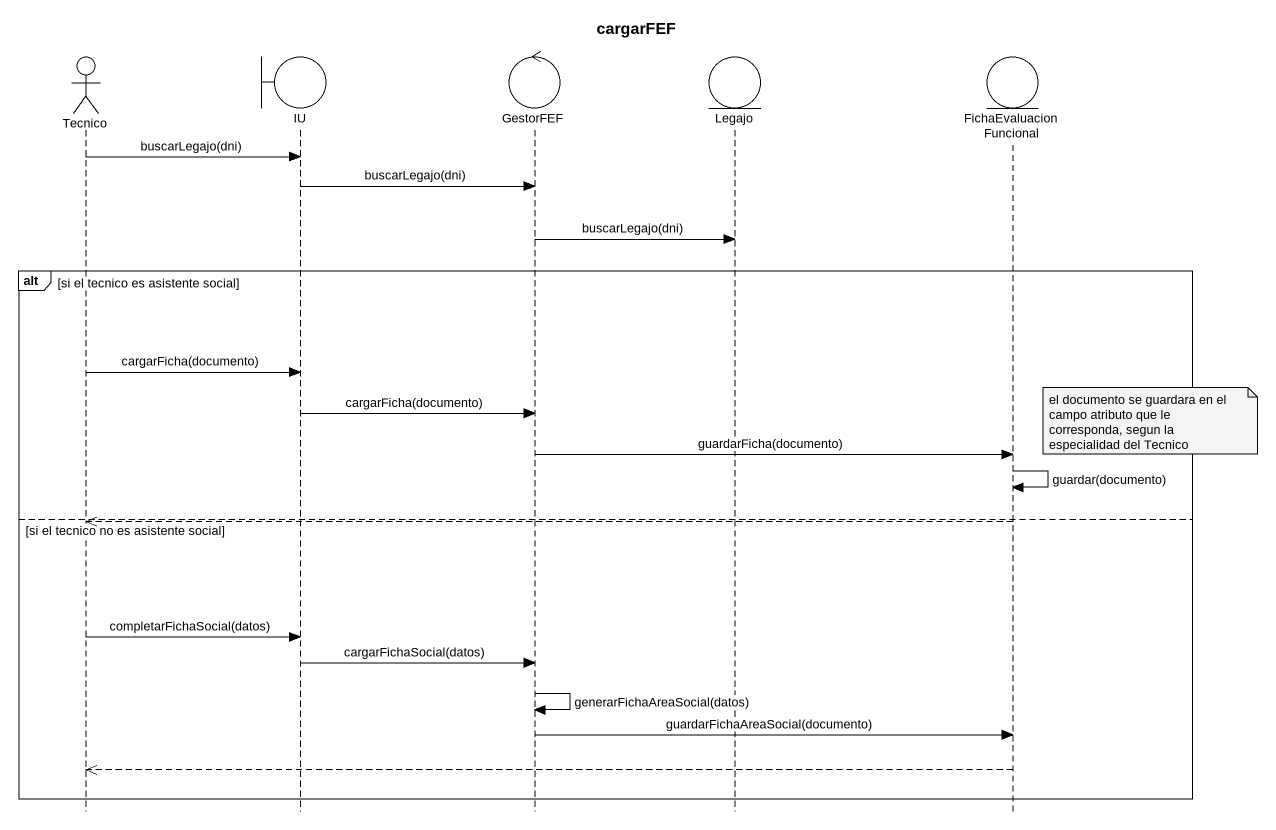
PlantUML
@startuml
title cargarFEF
hide footbox
actor Tecnico
boundary IU
control GestorFEF
entity Legajo
entity FichaEvaluacionFuncional

Tecnico -> IU : buscarLegajo(dni)
IU -> GestorFEF : buscarLegajo(dni)
GestorFEF -> Legajo : buscarLegajo(dni)
alt si el tecnico es asistente social
  Tecnico -> IU : cargarFicha(documento)
  IU -> GestorFEF : cargarFicha(documento)
  note right of FichaEvaluacionFuncional : el documento se guardara en el campo atributo que le corresponda, segun la especialidad del Tecnico
  GestorFEF -> FichaEvaluacionFuncional : guardarFicha(documento)
  FichaEvaluacionFuncional -> FichaEvaluacionFuncional : guardar(documento)
else si el tecnico no es asistente social
  FichaEvaluacionFuncional -->> Tecnico
  Tecnico -> IU : completarFichaSocial(datos)
  IU -> GestorFEF : cargarFichaSocial(datos)
  GestorFEF -> GestorFEF : generarFichaAreaSocial(datos)
  GestorFEF -> FichaEvaluacionFuncional : guardarFichaAreaSocial(documento)
  FichaEvaluacionFuncional -->> Tecnico
end
@enduml
